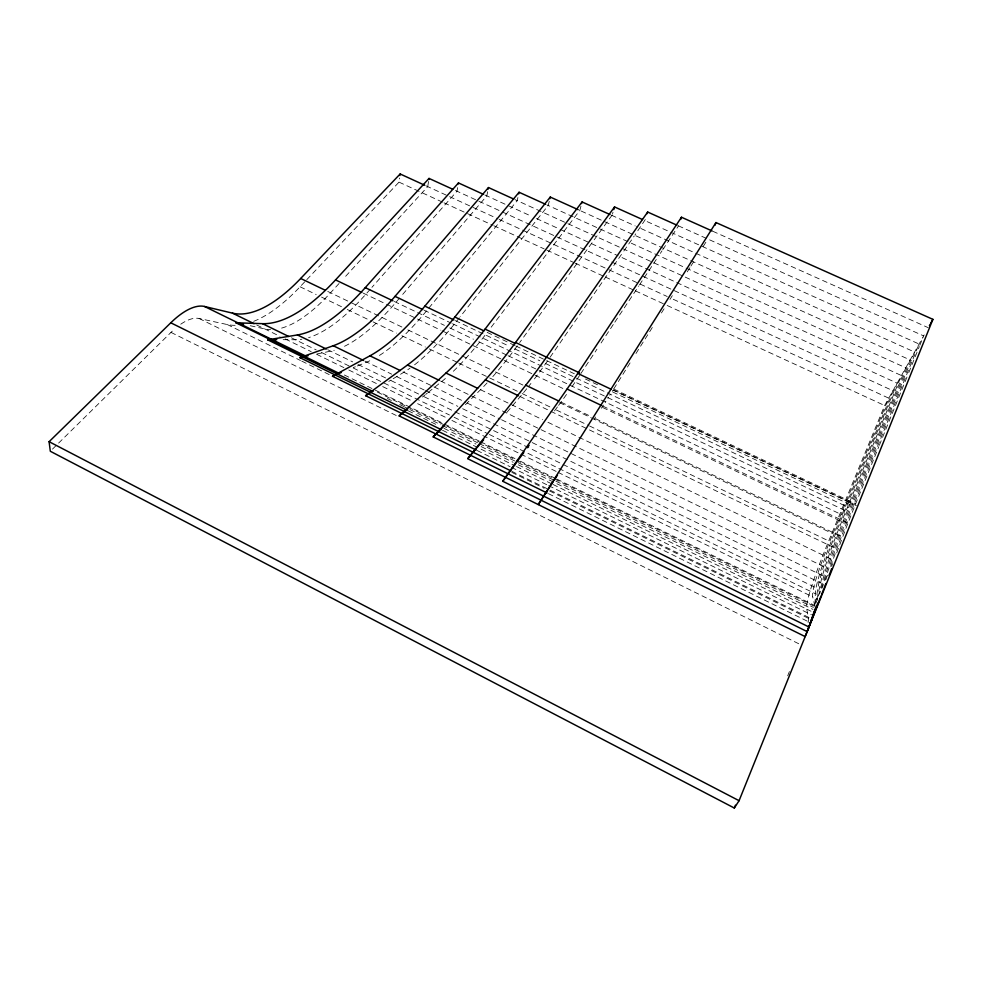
<?xml version="1.0" encoding="UTF-8"?>
<svg xmlns="http://www.w3.org/2000/svg" width="982" height="982" viewBox="0 0 982 982"><rect width="100%" height="100%" fill="white"/><g stroke="black" fill="none" stroke-linecap="round" stroke-linejoin="round"><path stroke-width="0.74" stroke-dasharray="4.91 3.68" d="M455.501 190.52L892.945 390.713L839.524 520.583A261.2 19.615 -63.5 0 0 815.306 593.693L814.95 606.581L376.192 391.523M306.801 279.649L399.023 182.136L399.588 178.061M815.576 603.046L817.797 588.697A281.871 21.481 -63.4 0 1 842.937 515.305L897.167 383.176L619.409 256.4M428.299 183.045L427.735 186.629L343.725 278.409M428.385 182.529L428.545 181.498M457.637 187.599L456.998 191.208L371.945 287.321M487.649 191.723L486.814 195.872L400.386 297.092M517.907 197.505L517.219 200.635L426.237 311.22A284.019 85.201 -67.5 0 1 377.174 356.834M816.017 602.997L816.41 601.266M816.803 599.536L820.596 582.94A303.831 23.531 -63.3 0 1 845.981 510.971L901.439 375.529L514.998 199.616M549.245 201.285L548.214 205.484L460.214 316.707M580.951 206.208L579.822 210.43L489.957 328.798M817.049 600.714L817.687 598.406M818.325 596.111L823.812 576.25A327.252 25.777 -63.2 0 1 848.657 507.559L905.772 367.808L546.999 204.931M612.216 214.948L519.699 342.534M612.523 213.892L612.989 212.296M819.553 594.122L820.473 591.176M821.382 588.255L827.531 568.455A352.342 28.269 -63.2 0 1 850.977 505.116L910.154 359.977L579.564 210.32M645.297 219.563L634.924 235.066M822.204 588.071L823.444 584.376M824.684 580.706L831.864 559.421A379.347 31.043 -63.1 0 1 852.916 503.656L914.586 352.059L636.582 226.547M825.825 579.859L827.445 575.317M830.649 566.381L836.873 549.012A408.549 34.161 -63 0 1 854.487 503.226L919.078 344.031L643.885 220.152M831.656 566.393L832.675 563.656M836.713 552.891L842.139 538.443M595.497 418.651L842.63 537.142A440.304 37.684 -62.9 0 1 855.641 503.864L878.792 446.687M879.344 445.325L908.203 374.019M908.767 372.632L919.312 346.572M919.864 345.222L923.092 337.231M787.687 675.812L789.405 671.541M814.95 606.422L812.703 596.884A209.939 15.442 -63.7 0 1 832.896 533.729L888.771 398.164L671.234 298.356M808.063 622.527A71.993 5.499 -64.6 0 0 808.567 618.39L806.75 609.061A224.277 16.522 -63.7 0 1 828.722 540.959L884.647 405.529L923.055 336.924M923.338 336.421L924.197 334.887M612.326 391.167L612.977 390.136L856.378 505.656M613.762 388.897L631.487 360.652M635.992 353.495L653.509 325.594M661.438 312.963L664.581 307.98M669.994 299.363L672.302 295.68M687.265 271.867L690.199 267.19M690.923 266.048L695.256 259.138M703.259 246.396L707.261 240.025M609.761 395.23L610.399 394.224M607.833 398.238L608.472 397.244M605.293 402.19L605.931 401.208M601.328 408.254L603.39 405.112M594.122 419.24L595.583 417.019M580.865 373.516L596.933 349.236M601.082 342.963L614.02 323.397M614.806 322.206L638.73 286.044M639.466 284.927L656.283 259.494M660.346 253.356L661.966 250.901M662.764 249.698L678.513 225.885M550.092 357.239L623.042 252.178M623.84 251.024L634.151 236.183M554.511 410.881L557.764 406.474M558.574 405.382L560.98 402.104A418.933 72.386 -66.7 0 0 567.105 393.635M459.318 317.837L456.63 321.249A306.924 84.808 -67.5 0 1 413.164 365.881M506.994 412.244L520.251 396.618A387.215 77.566 -67 0 0 527.334 388.013M399.502 298.123L395.967 302.272A262.648 84.82 -67.5 0 1 341.871 347.505M370.177 289.334L365.734 294.342A242.628 83.789 -67.5 0 1 308.594 337.636M339.048 283.516L330.541 292.796A194.632 71.035 -66.9 0 1 279.281 328.688M253.712 321.323A206.944 80.966 -67.2 0 0 300.062 286.781L305.844 280.668M465.431 404.707L480.517 389.719A358.221 81.187 -67.2 0 0 487.305 382.685M52.488 449.118L170.991 332.395A66.322 26.882 -61.8 0 1 174.906 328.774M422.456 397.023L424.936 395.034M425.746 394.371L427.391 393.058M428.201 392.407L441.716 381.556A331.56 83.531 -67.4 0 0 447.117 377.002M388.811 381.397L391.008 380.071M393.181 378.745L403.823 372.276A306.924 84.808 -67.5 0 0 409.997 368.201M353.422 367.55L355.374 366.752M357.313 365.955L366.814 362.076A284.019 85.201 -67.5 0 0 372.497 359.437M316.965 353.962L330.688 351.151A262.648 84.82 -67.5 0 0 334.31 350.255M283.147 339.686L295.41 339.747A242.628 83.789 -67.5 0 0 301.83 339.232M180.749 324.207A66.322 26.882 -61.8 0 1 199.113 318.499L227.284 324.551A206.944 80.966 -67.2 0 0 235.152 325.324M250.312 325.729L264.821 328.958A194.632 71.035 -66.9 0 0 270.566 329.621M712.772 231.249L928.236 327.681M678.329 225.799L923.632 335.905M611.43 215.193L635.182 225.921M484.936 195.013L531.483 216.261M536.467 218.532L558.746 228.708M560.145 229.346L618.022 255.762M426.151 185.905L497.764 218.753M499.102 219.367L606.189 268.503M608.95 269.78L667.208 296.503M399.023 182.136L442.686 202.218M444.06 202.844L466.082 212.971M467.457 213.61L492.387 225.087M493.786 225.725L544.163 248.9M546.876 250.14L573.893 262.575M575.256 263.201L603.844 276.359M605.219 276.985L634.053 290.242M635.428 290.881L664.495 304.248M667.159 305.476L884.647 405.529M613.787 389.056L855.641 503.864M613.541 390.075L852.916 503.656M514.875 345.541L487.219 332.407A331.56 83.531 -67.4 0 1 452.628 371.945M515.795 345.971L545.305 359.989M546.692 360.639L574.36 373.774M585.419 379.027L597.51 384.772M612.743 392.002L850.977 505.116M455.329 320.623L509.339 346.29M514.813 348.892L539.818 360.775M545.292 363.377L848.657 507.559M424.064 310.189L451.168 323.09M452.555 323.741L845.981 510.971M394.347 301.499L444.392 325.349M449.719 327.89L473.459 339.207M478.799 341.748L506.663 355.03M508.05 355.693L842.937 515.305M602.764 406.069L849.209 523.713M363.23 293.139L440.758 330.161M442.146 330.824L564.65 389.314M602.764 407.518L839.524 520.583M560.98 402.104L590.501 416.258M327.743 291.445L402.816 327.46M407.825 329.866L491.479 369.981M495.579 371.945L522.89 385.054M559.642 402.669L590.71 417.571M591.385 417.902L832.896 533.729M300.062 286.781L316.192 294.539M321.568 297.116L341.822 306.863M347.247 309.465L371.736 321.249M373.111 321.9L396.384 333.094M401.896 335.746L425.353 347.014M429.355 348.941L457.354 362.407M458.692 363.058L488.287 377.284M489.637 377.935L520.853 392.935M522.203 393.586L550.951 407.407M556.438 410.046L588.206 425.316M589.544 425.967L828.722 540.959M519.834 396.409L836.873 549.012M480.431 389.682L542.518 419.67M547.956 422.297L831.864 559.421M440.55 380.991L827.531 568.455M403.037 371.896L465.787 402.375M467.162 403.037L500.206 419.093M501.581 419.756L823.812 576.25M364.911 361.143L391.646 374.154M396.568 376.56L424.101 389.964M425.488 390.627L457.845 406.376M462.657 408.721L820.596 582.94M327.718 349.715L352.698 361.892M358.013 364.482L385.73 377.996M391.045 380.586L418.749 394.101M424.089 396.703L817.797 588.697M291.445 337.808L316.265 349.936M321.544 352.513L351.802 367.293M353.176 367.968L449.461 414.993M454.114 417.264L487.968 433.798M489.343 434.474L815.306 593.693M256.744 325.005L279.968 336.36M285.234 338.937L311.196 351.63M316.683 354.318L343.884 367.612M348.794 370.018L377.702 384.158M382.685 386.589L412.379 401.11M417.62 403.676L446.54 417.816M451.916 420.443L519.49 453.488M520.865 454.163L556.659 471.667M558.034 472.342L812.703 596.884M344.375 375.001L373.786 389.412M375.149 390.075L479.191 441.065M480.566 441.728L514.961 458.582M520.423 461.258L555.468 478.43M556.794 479.081L814.864 605.538A86.441 6.616 -64.6 0 1 814.937 606.115M387.289 398.471L391.413 400.496M399.662 404.535L403.786 406.56M404.437 406.879L408.573 408.905M409.948 409.58L440.906 424.764M442.281 425.439L478.013 442.956M479.388 443.631L554.535 480.48M555.91 481.155L813.415 607.416M408.193 410.795L438.844 425.832M443.987 428.361L475.988 444.06M481.168 446.601L513.132 462.277M518.349 464.842L813.022 609.417M227.284 324.551L300.418 360.455M301.781 361.13L329.228 374.608M442.526 430.288L515.157 465.898M516.507 466.56L551.589 483.782M552.952 484.445L811.022 611.221M477.08 450.48L510.112 466.708M511.487 467.383L547.612 485.133M548.656 485.648L811.525 614.83M511.683 471.262L810.42 618.218M199.113 318.499L398.213 416.466M511.818 472.367L544.212 488.312M549.539 490.939L808.567 618.39M548.435 493.664L809.094 622.048M170.991 332.395L800.318 644.536M579.601 375.431A418.933 72.386 -66.7 0 1 570.824 388.344M547.404 361.094A387.215 77.566 -67 0 1 532.735 381.114M530.931 383.459A387.215 77.566 -67 0 1 529.126 385.754M517.269 345.873A358.221 81.187 -67.2 0 1 490.374 379.334"/><path stroke-width="1.47" d="M399.944 175.508L400.153 173.974L424.789 185.267M428.876 179.448L429.036 178.417L452.714 189.244M458.287 183.978L458.471 182.934L483.549 194.387M488.164 189.121L488.484 187.55L513.598 198.99M518.729 193.835L519.073 192.263L545.599 204.305M549.883 198.646L550.276 197.063L578.177 209.682M581.663 203.544L582.093 201.948L610.031 214.567M813.857 612.228L813.575 613.259M613.775 209.62L614.548 206.944L642.486 219.526M812.961 615.309L812.58 616.524L814.004 612.866M647.163 213.659L647.666 212.038L676.942 225.173M812.384 617.15L811.795 618.893L813.145 614.916M814.471 610.976L815.797 607.06M680.722 219.403L681.471 217.231L712.134 230.966M811.402 620.047L810.469 622.723L812.237 617.764M810.371 622.981L808.91 626.97L467.714 458.704L525.751 385.202A416.442 85.274 -67.2 0 0 546.458 357.19L647.666 212.038M714.97 225.271L715.964 222.546L932.9 319.346L739.078 800.698L734.303 808.026L50.315 451.266L49.1 441.691L170.782 322.796A79.628 32.296 -61.8 0 1 204.551 306.482L232.476 313.135L254.043 323.679M808.91 626.97L815.22 610.166M815.661 608.975L817.871 603.108M808.8 627.24L808.382 628.37M821.062 595.89L807.143 631.598L502.735 481.266L573.758 379.42L681.471 217.231M821.603 594.503L823.763 588.979M824.291 587.604L825.887 583.504M829.066 575.366L831.68 568.676M734.303 808.026L735.444 805.191M929.402 325.607L929.979 324.563M930.555 323.52L931.145 322.477M931.439 321.961L932.9 319.346M538.259 504.576L715.964 222.546M538.443 504.282L553.431 481.34M554.241 480.112L557.457 475.19M502.735 481.266L516.618 462.313M547.06 492.989L433.185 436.904L485.378 379.825A385.018 89.031 -67.5 0 0 515.575 342.46L614.548 206.944M517.514 461.086L523.811 452.542M527.359 447.731L529.114 445.349M510.566 470.709L399.158 415.902L445.975 373.037A356.27 91.424 -67.6 0 0 485.071 329.105L582.093 201.948M476.135 450.014L365.599 395.697L407.493 364.985A329.829 92.701 -67.8 0 0 454.85 317.039L550.276 197.063M467.886 458.471L480.407 443.606M441.2 429.637L332.517 376.278L369.932 355.815A305.365 93.044 -67.9 0 0 424.862 306.139L519.073 192.263M481.217 442.649L483.647 439.776M407.199 410.304L299.891 357.657L333.242 345.738A282.632 92.59 -67.9 0 0 395.022 296.368L488.484 187.55M372.767 391.352L267.705 339.833L297.436 334.936A261.396 91.473 -67.9 0 0 365.267 287.64L458.471 182.934M433.185 436.904L444.797 425.218M339.085 373.332L235.925 322.783L262.501 323.667A241.498 89.767 -67.8 0 0 335.537 279.919L429.036 178.417M232.476 313.135A193.749 75.7 -67.2 0 0 300.676 278.471L400.153 173.974M399.158 415.902L407.174 409.298M365.599 395.697L373 391.02M332.517 376.278L341.405 372.46M299.891 357.657L308.041 355.791M267.705 339.833L276.789 339.649M235.925 322.783L243.597 324.232M515.575 342.46L579.576 372.915M485.071 329.105L515.489 343.553M577.772 373.43L611.037 389.228M454.85 317.039L483.942 330.848M424.862 306.139L453.942 319.972M395.022 296.368L422.69 309.526M365.267 287.64L392.96 300.836M567.13 389.068L601.696 405.566M335.537 279.919L361.842 292.476M525.751 385.202L558.807 401.061M300.676 278.471L325.03 290.156M485.378 379.825L518.459 395.746M445.975 373.037L477.669 388.344M407.493 364.985L439.175 380.329M369.932 355.815L400.275 370.558M333.242 345.738L363.536 360.48M297.436 334.936L326.343 349.04M262.501 323.667L288.683 336.458M204.551 306.482L306.212 356.294M170.782 322.796L805.154 636.594A86.441 6.616 -64.6 0 0 812.237 617.604M49.1 441.691L739.078 800.698M813.955 611.86A86.441 6.616 -64.6 0 1 813.477 613.59"/></g></svg>
